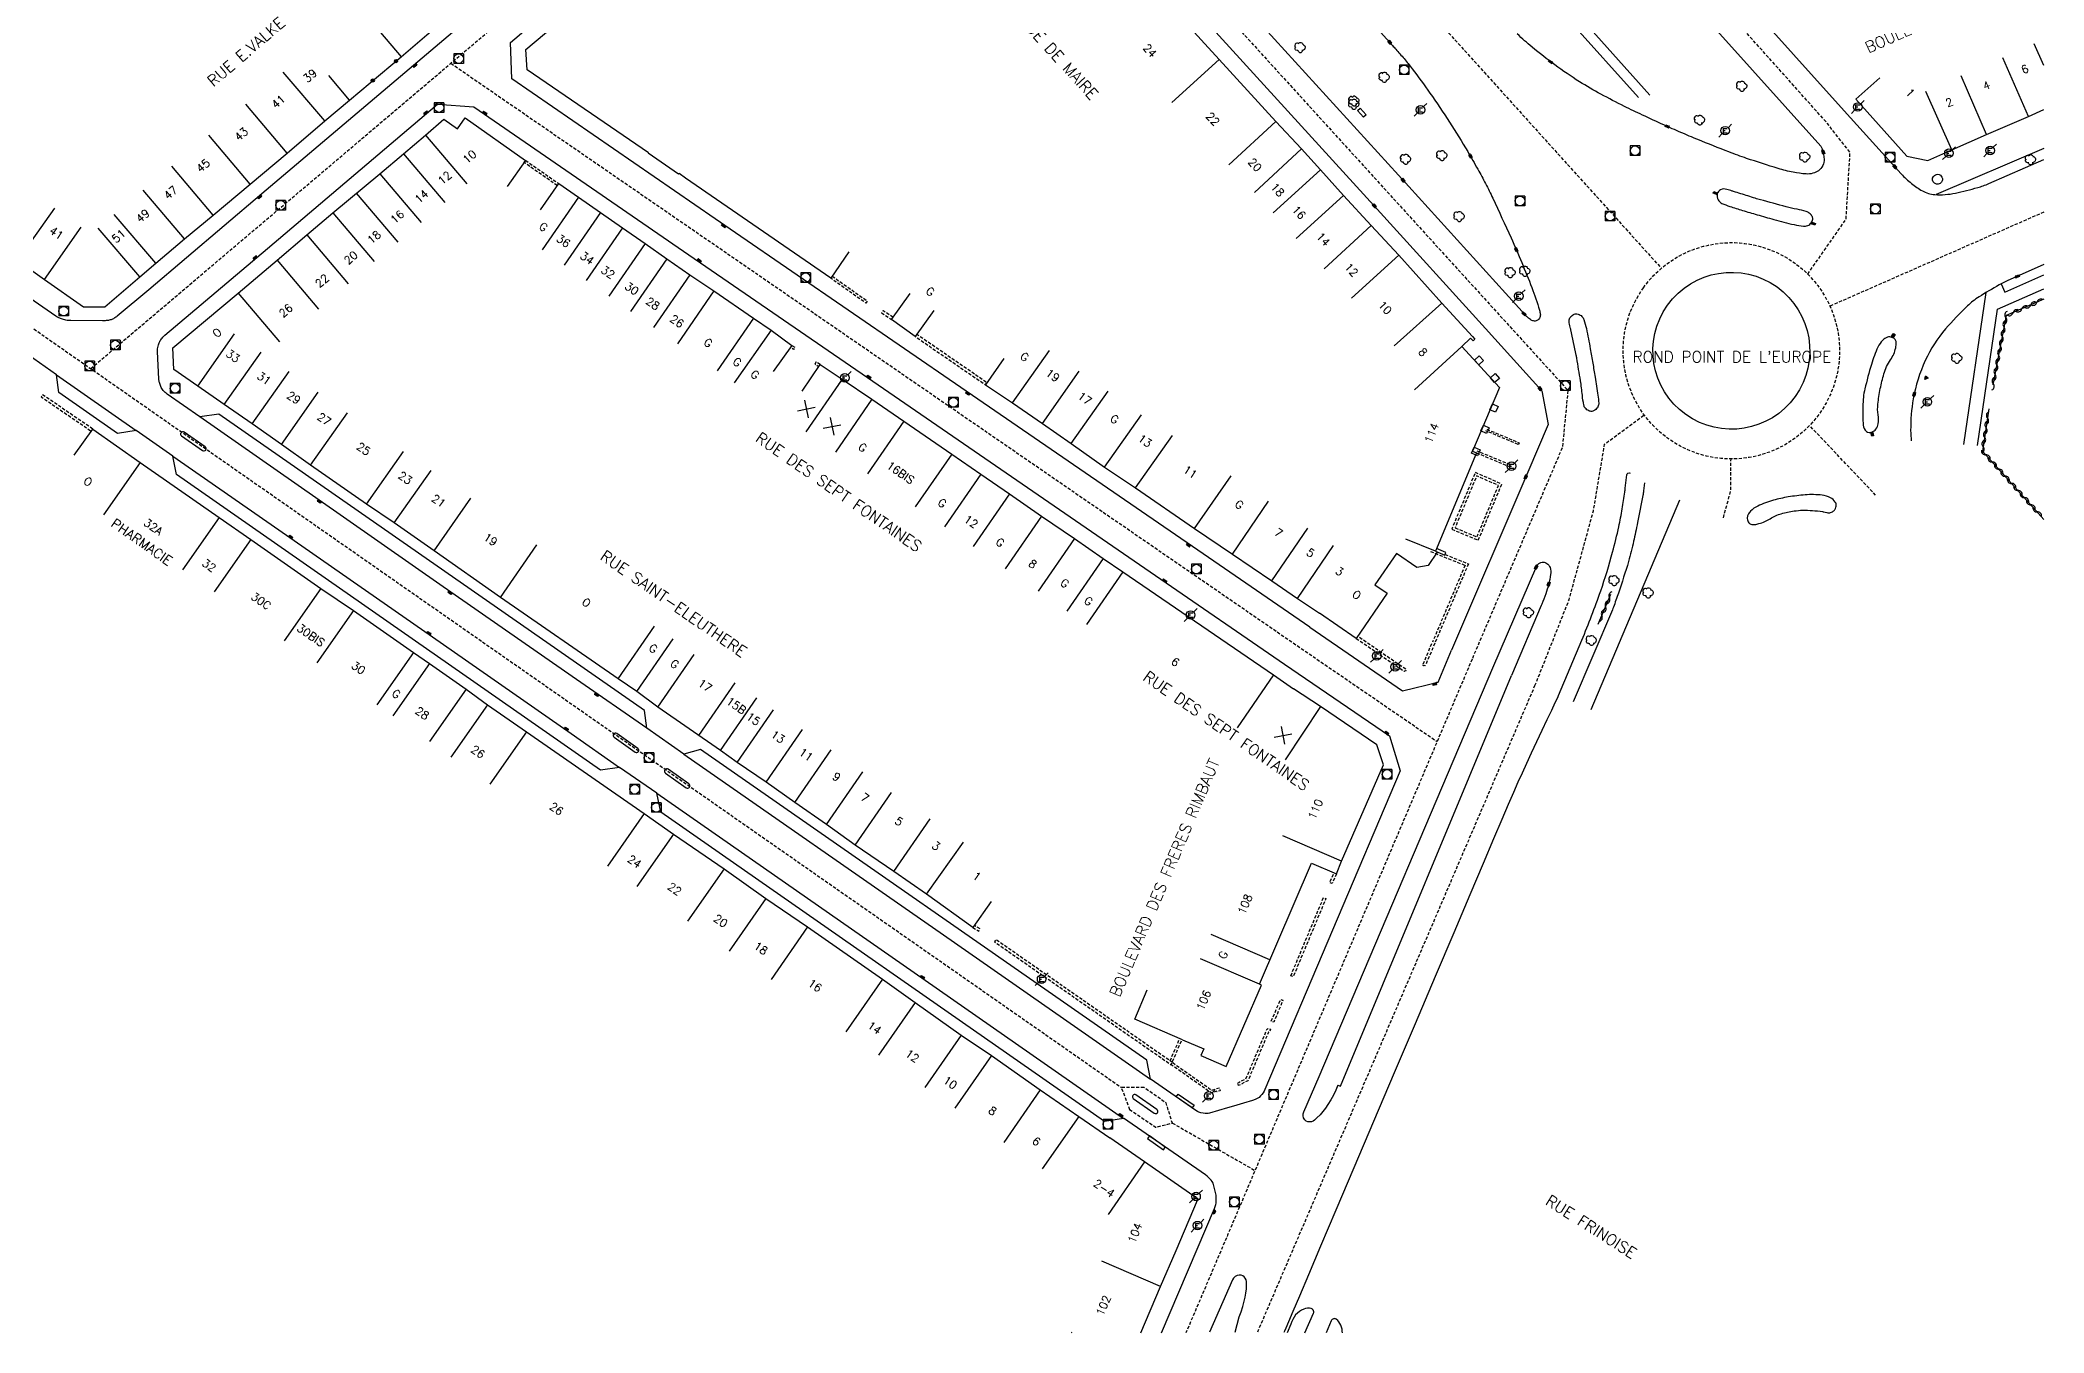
# Model space of a CAD drawing. Header units: millimetres. Extents: x 79000 to 80000, y 145000 to 146001.
# Drawn here: x 79686.9 to 80000, y 145000 to 145202 of the extents above; entities that cross this region are included whole.
import ezdxf
from ezdxf.enums import TextEntityAlignment as Align

# ---------------------------------------------------------------- set-up
doc = ezdxf.new("R2010")
doc.units = ezdxf.units.MM
doc.linetypes.add('DASHED', pattern=[0.75, 0.5, -0.25])
doc.layers.get('0').update_dxf_attribs({"linetype": 'CONTINUOUS'})
for name, color, linetype in [('W0001', 6, 'DASHED'), ('W0008', 7, 'CONTINUOUS'), ('W0100', 7, 'CONTINUOUS'), ('W0112', 1, 'DASHED'), ('W0300', 7, 'CONTINUOUS'), ('W0310', 3, 'CONTINUOUS'), ('W0322', 7, 'CONTINUOUS'), ('W0400', 7, 'CONTINUOUS'), ('W0420', 7, 'CONTINUOUS'), ('W0471', 7, 'CONTINUOUS'), ('W0851', 7, 'CONTINUOUS'), ('W0984', 7, 'CONTINUOUS'), ('W0989', 7, 'CONTINUOUS'), ('W0991', 7, 'CONTINUOUS'), ('W1102', 7, 'CONTINUOUS')]:
    doc.layers.add(name, color=color, linetype=linetype)
doc.styles.get("Standard").update_dxf_attribs({"font": 'romans.shx', "width": 0.85})

# ---------------------------------------------------------------- blocks, each defined once
blk = doc.blocks.new('T300')
for p, q in [((-0.8, 0.51), (-0.86, 0.34)), ((-0.86, 0.34), (-0.86, 0.17)), ((-0.86, 0.17), (-0.74, 0.06)), ((-0.69, 0.63), (-0.8, 0.51)), ((-0.8, -0.06), (-0.74, 0.06)), ((-0.74, 0.06), (-0.69, 0.11)), ((-0.57, 0.69), (-0.69, 0.63)), ((-0.46, 0.69), (-0.57, 0.69)), ((-0.29, 0.63), (-0.46, 0.69)), ((-0.29, 0.63), (-0.17, 0.74)), ((-0.23, 0.57), (-0.29, 0.63)), ((-0.17, 0.74), (-0.06, 0.8)), ((-0.06, 0.8), (0.06, 0.8)), ((0.06, 0.8), (0.23, 0.74)), ((0.23, 0.74), (0.34, 0.63)), ((0.34, 0.63), (0.4, 0.51)), ((0.46, 0.46), (0.34, 0.46)), ((0.4, 0.51), (0.4, 0.46)), ((0.57, 0.4), (0.46, 0.46)), ((0.57, 0.4), (0.69, 0.29)), ((0.69, 0.29), (0.74, 0.17)), ((0.74, 0.06), (0.69, -0.17)), ((0.74, 0.17), (0.74, 0.06)), ((-0.8, -0.17), (-0.8, -0.06)), ((-0.8, -0.23), (-0.8, -0.17)), ((-0.74, -0.34), (-0.8, -0.23)), ((-0.69, -0.4), (-0.74, -0.34)), ((-0.51, -0.46), (-0.69, -0.4)), ((-0.4, -0.46), (-0.51, -0.46)), ((-0.4, -0.46), (-0.34, -0.46)), ((-0.34, -0.46), (-0.34, -0.4)), ((-0.34, -0.51), (-0.34, -0.46)), ((-0.29, -0.63), (-0.34, -0.51)), ((-0.17, -0.74), (-0.29, -0.63)), ((-0.06, -0.8), (-0.17, -0.74)), ((0.06, -0.8), (-0.06, -0.8)), ((0.17, -0.74), (0.06, -0.8)), ((0.23, -0.69), (0.17, -0.74)), ((0.29, -0.46), (0.23, -0.46)), ((0.29, -0.63), (0.23, -0.69)), ((0.46, -0.4), (0.29, -0.46)), ((0.34, -0.51), (0.29, -0.63)), ((0.34, -0.51), (0.34, -0.46)), ((0.57, -0.34), (0.46, -0.4)), ((0.63, -0.29), (0.57, -0.34)), ((0.69, -0.17), (0.63, -0.29))]:
    blk.add_line(p, q)
blk = doc.blocks.new('T400')
for p, q in [((-0.15, 0.3), (0.15, 0.3)), ((-0.15, -0.25), (-0.15, 0.3)), ((-0.15, 0.15), (0.15, 0.15)), ((-0.15, 0), (0.15, 0)), ((0.15, 0.3), (0.15, -0.25)), ((-0.15, -0.15), (0.15, -0.15)), ((-0.15, -0.25), (-0.15, -0.3)), ((-0.15, -0.3), (0.15, -0.3)), ((0.15, -0.3), (0.15, -0.25))]:
    blk.add_line(p, q)
blk = doc.blocks.new('T471')
for p, q in [((-0.333334, 0.333334), (-0.333334, -0.333334)), ((-0.333334, 0.333334), (0.333334, 0.333334)), ((-0.333334, 0), (0, 0)), ((0.500001, 0.500001), (1.000002, 1.000002)), ((-0.500001, -0.500001), (-1.000002, -1.000002)), ((-0.333334, -0.333334), (0.333334, -0.333334))]:
    blk.add_line(p, q)
blk.add_ellipse((0, 0), major_axis=(0.471405, 0.471405), ratio=1, start_param=5.4977871438, end_param=11.780972451)
blk = doc.blocks.new('T420')
for p, q in [((0.75, 0.75), (-0.75, 0.75)), ((-0.75, 0.75), (-0.75, -0.75)), ((0.75, 0.75), (0.75, -0.75)), ((0.75, -0.75), (-0.75, -0.75))]:
    blk.add_line(p, q)
blk.add_ellipse((0, 0), major_axis=(-0.53, 0.53), ratio=1, start_param=3.926991, end_param=10.210176)
blk = doc.blocks.new('t112o')
at = {"color": 0, "linetype": 'Continuous'}
for p, q in [((-0.5, 0.5), (0.5, 0.5)), ((-0.5, -0.5), (-0.5, 0.5)), ((0.5, 0.5), (0.5, -0.5)), ((0.5, -0.5), (-0.5, -0.5))]:
    blk.add_line(p, q, dxfattribs=at)
blk = doc.blocks.new('T851')
for p, q in [((-0.25, -0.15), (0, 0.32)), ((0, 0.32), (0.25, -0.15)), ((-0.25, -0.15), (0.25, -0.15))]:
    blk.add_line(p, q)
for major_axis in [(-0.106, 0.106), (-0.0354, 0.0354), (-0.0236, 0.0236)]:
    blk.add_ellipse((0, 0), major_axis=major_axis, ratio=1, start_param=3.926991, end_param=10.210176)
blk = doc.blocks.new('t310o')
at = {"color": 0, "linetype": 'Continuous'}
for centre, start, end in [((-0.5, 0.38), 216.8699, 323.1304), ((0.5, -0.37), 36.8699, 143.1303)]:
    blk.add_arc(centre, 0.625, start, end, dxfattribs=at)
blk = doc.blocks.new('t991o')
at = {"color": 0, "linetype": 'Continuous'}
for p, q in [((-1, 1), (1, -1)), ((-1, -1), (1, 1))]:
    blk.add_line(p, q, dxfattribs=at)
blk = doc.blocks.new('t322o')
at = {"color": 0, "linetype": 'Continuous'}
for radius in [0.25, 0.15]:
    blk.add_circle((0, 0), radius, dxfattribs=at)

msp = doc.modelspace()

# ---------------------------------------------------------------- linework, layer by layer
at = {"layer": 'W0001', "flags": 128}
for points in [[(79963.09, 145165.44), (79969.09, 145174.02), (79969.71, 145184.44), (79966.09, 145189.08), (79959.38, 145196.61), (79770.61, 145406.59), (79726.89, 145455.18), (79724, 145458.49), (79721.42, 145461.79), (79719.42, 145464.75)], [(79690.56, 145449.1), (79706.95, 145426.67), (79719.23, 145411.81), (79842.81, 145274.16), (79940.23, 145166.35)], [(79671.84, 145435.86), (79677.01, 145426.35), (79683.72, 145416.76), (79694.77, 145402.83), (79702.61, 145393.65), (79840.04, 145241.3), (79925.63, 145147.29), (79924.76, 145138.37), (79910.66, 145105.29)], [(79694.83, 145150.69), (79801.66, 145241.25)], [(79615.82, 145205.8), (79855.84, 145038.37)], [(79751.1, 145198.39), (79883.33, 145107.39)], [(80000, 145175.13), (79966.57, 145160.43)], [(79920.48, 145101.14), (79925.8, 145114.53), (79929.62, 145128.46), (79931.37, 145138.88), (79937.55, 145143.44)], [(79973.71, 145130.9), (79963.39, 145141.78)], [(79949.92, 145127.38), (79951.09, 145131.66), (79951.11, 145136.56)], [(79883.33, 145107.39), (79905.2, 145092.41)], [(79910.66, 145105.29), (79910.66, 145105.29), (79872.44, 145015.25), (79865.94, 145000)], [(79859.4, 145038.34), (79855.84, 145038.37), (79857.14, 145034.92)], [(79857.14, 145034.92), (79861.21, 145032.15), (79863.83, 145032.8), (79862.85, 145035.93), (79859.4, 145038.34)], [(79863.83, 145032.8), (79876.74, 145025.38)]]:
    msp.add_lwpolyline(points, dxfattribs=at)
msp.add_lwpolyline([(79937.42, 145163.3, -1), (79964.91, 145143.62, -1), (79937.42, 145163.3, -1)], format="xyb", dxfattribs=at)
at = {"layer": 'W0001'}
msp.add_lwpolyline([(79877.16, 145000.15), (79920.48, 145101.14)], dxfattribs=at)
at = {"layer": 'W0008'}
msp.add_line((79886.76, 145040.08), (79913.88, 145103.93), dxfattribs=at)
for points in [[(79805.91, 145400.51), (79796.64, 145389.29, 0.027193), (79796.39, 145388.95, 0.009325), (79795.73, 145387.91, 0.093489), (79795.19, 145386.46, 0.107732), (79795.25, 145385.11, 0.060169), (79795.76, 145383.82, 0.058218), (79796.59, 145382.65), (79801.11, 145377.61), (79888.65, 145280.11), (79922.21, 145242.77), (79968.79, 145190.95), (79977.7, 145181.11, 0.039142), (79979.29, 145179.61, 0.04112), (79981.01, 145178.45, 0.112042), (79982.95, 145177.87, 0.069686), (79986.16, 145178.1, 0.016828), (79989.66, 145178.97, 0.033571), (79991.37, 145179.58), (80000, 145183.36)], [(79874.41, 145227.69), (79898.21, 145201.18, -0.002947), (79898.74, 145200.58, -0.001191), (79900.03, 145199.11, -0.017651), (79901.3, 145197.54, -0.007561), (79904.07, 145193.73, -0.010318), (79907.13, 145189.2, -0.01042), (79909.97, 145184.59, -0.005487), (79911.55, 145181.83, -0.006852), (79912.76, 145179.59, -0.011044), (79913.89, 145177.3, -0.004136), (79916.74, 145171.1, -0.011496), (79920, 145163.34, -0.026014), (79921.18, 145159.82, -0.0126), (79921.26, 145159.51, -0.013305), (79921.31, 145159.22, -0.14707), (79921.24, 145158.66, -0.151227), (79920.88, 145158.24, -0.145942), (79920.39, 145158.11, -0.147562), (79919.9, 145158.27, -0.022539), (79919.36, 145158.68, -0.031868), (79919.01, 145159.02), (79915.87, 145162.46), (79900.79, 145179.11), (79831.37, 145255.33)], [(79916.41, 145239.72), (79965.12, 145185.44), (79965.28, 145185.12, -0.025157), (79965.37, 145184.89, -0.035774), (79965.53, 145184.26, -0.027895), (79965.64, 145183.44, -0.12735), (79965.44, 145182.4, -0.127618), (79964.78, 145181.6, -0.092202), (79963.91, 145181.19, -0.082281), (79962.85, 145181.09, -0.030567), (79960.82, 145181.36, -0.026019), (79958.49, 145181.94, -0.006688), (79953.55, 145183.53, -0.011784), (79950.78, 145184.53, -0.003537), (79945.94, 145186.46, -0.006348), (79943.26, 145187.59, -0.003459), (79940.63, 145188.75, -0.00268), (79937.26, 145190.3, -0.007604), (79934.46, 145191.65, -0.005716), (79930.79, 145193.55, -0.019636), (79927.43, 145195.51, -0.016461), (79923.6, 145198.13, -0.013577), (79920.03, 145200.91, -0.019812), (79917.71, 145202.97, -0.003594)]]:
    msp.add_lwpolyline(points, format="xyb", dxfattribs=at)
for points in [[(79776.36, 145372.24), (79840.58, 145299.96), (79936.64, 145193.05)], [(79938.43, 145193.42), (79842.02, 145301.18), (79777.56, 145373.01)], [(79803.96, 145238.55), (79820.61, 145252.63), (79826.05, 145252.21), (79895.83, 145175.61), (79912.77, 145156.97), (79921.54, 145147.18), (79922.55, 145141.97), (79919.38, 145134.51), (79907.44, 145106.66)], [(79989.62, 145138.68), (79992.77, 145159.94), (80000, 145163.13)], [(79993.33, 145163.93), (79993.9, 145162.62), (80000, 145165.31)], [(79889.68, 145038.72), (79890.1, 145038.56), (79916.79, 145102.7)], [(79881.3, 145000.11), (79881.31, 145000.14), (79881.39, 145000.32), (79881.6, 145000.82), (79882.01, 145001.8), (79882.7, 145003.41), (79883.72, 145005.81), (79885.14, 145009.15), (79887.03, 145013.61), (79889.43, 145019.25), (79892.23, 145025.85), (79895.32, 145033.11), (79898.55, 145040.71), (79901.8, 145048.36), (79904.94, 145055.75), (79907.84, 145062.57), (79910.36, 145068.53), (79912.43, 145073.38), (79914.06, 145077.24), (79915.35, 145080.26), (79916.36, 145082.63), (79917.18, 145084.51), (79917.87, 145086.09), (79918.52, 145087.53), (79919.2, 145089.01), (79919.96, 145090.66), (79920.78, 145092.42), (79921.61, 145094.18), (79922.4, 145095.85), (79923.1, 145097.33), (79923.66, 145098.51), (79924.04, 145099.29), (79924.17, 145099.58)], [(79889.68, 145038.72), (79889.35, 145037.93), (79888.99, 145037.16), (79888.58, 145036.41), (79888.13, 145035.68), (79887.75, 145035.13), (79887.34, 145034.59), (79886.9, 145034.08), (79886.42, 145033.6), (79886.25, 145033.43), (79886.06, 145033.25), (79885.84, 145033.09), (79885.59, 145033), (79885.31, 145032.98), (79885.02, 145033), (79884.74, 145033.11), (79884.51, 145033.3), (79884.34, 145033.59), (79884.26, 145033.91), (79884.28, 145034.23), (79884.38, 145034.54), (79886.76, 145040.08)], [(79873.65, 145000.14), (79874.25, 145002.52), (79874.56, 145003.31), (79874.83, 145004.13), (79875.06, 145004.95), (79875.21, 145005.59), (79875.33, 145006.23), (79875.42, 145006.88), (79875.43, 145007.54), (79875.43, 145007.79), (79875.41, 145008.05), (79875.35, 145008.31), (79875.22, 145008.55), (79875.04, 145008.75), (79874.82, 145008.91), (79874.56, 145009.02), (79874.27, 145009.05), (79873.94, 145008.98), (79873.64, 145008.81), (79873.39, 145008.57), (79873.22, 145008.28), (79869.61, 145000.14)], [(79870.88, 145002.77), (79870.88, 145002.77)], [(79884.55, 145000), (79885.88, 145003.1), (79885.92, 145003.21), (79885.92, 145003.32), (79885.9, 145003.43), (79885.86, 145003.54), (79885.8, 145003.63), (79885.73, 145003.71), (79885.64, 145003.77), (79885.54, 145003.81), (79885.24, 145003.88), (79884.95, 145003.87), (79884.65, 145003.82), (79884.38, 145003.73), (79884.01, 145003.57), (79883.67, 145003.35), (79883.36, 145003.1), (79883.09, 145002.81), (79882.85, 145002.48), (79882.66, 145002.12), (79882.51, 145001.76), (79882.36, 145001.39), (79881.78, 145000)], [(79874.31, 145001.52), (79874.31, 145001.52)], [(79890.39, 145000), (79890.38, 145000.27), (79890.34, 145000.6), (79890.26, 145000.92), (79890.14, 145001.23), (79890.01, 145001.49), (79889.85, 145001.73), (79889.66, 145001.95), (79889.43, 145002.13), (79889.33, 145002.18), (79889.23, 145002.21), (79889.12, 145002.23), (79889.01, 145002.21), (79888.89, 145002.16), (79888.79, 145002.08), (79888.71, 145001.98), (79888.65, 145001.87), (79887.84, 145000)]]:
    msp.add_lwpolyline(points, dxfattribs=at)
at = {"layer": 'W0008', "flags": 128}
for points in [[(79799.35, 145243.95), (79792.08, 145237.79), (79779.85, 145227.38), (79744.57, 145197.47), (79721.55, 145177.97), (79703.89, 145162.99), (79698.98, 145158.88, -0.044144), (79698.49, 145158.54, -0.049931), (79698.01, 145158.32, -0.047065), (79697.46, 145158.2, -0.03493), (79696.69, 145158.15), (79691.72, 145158.18, -0.042892), (79690.96, 145158.25, -0.044765), (79690.26, 145158.44, -0.025058), (79689.73, 145158.67, -0.037391), (79689.4, 145158.86), (79683.95, 145162.64), (79683.49, 145165.5), (79619.12, 145210.53)], [(79787.51, 145090.44), (79828.05, 145062.2), (79860.39, 145039.67), (79859.84, 145042.6), (79790.11, 145091.15), (79787.51, 145090.44), (79781.72, 145094.48), (79781.36, 145097.25), (79714.83, 145143.56), (79711.86, 145143.13), (79706.77, 145146.69, -0.066799), (79706.16, 145147.25, -0.074749), (79705.77, 145147.89, -0.039325), (79705.57, 145148.49, -0.047457), (79705.49, 145149.01), (79705.28, 145153.35, -0.066866), (79705.35, 145154.19, -0.0735), (79705.62, 145154.9, -0.041235), (79706, 145155.46, -0.048184), (79706.41, 145155.88), (79722.46, 145169.46), (79748.99, 145191.99), (79754.7, 145191.59), (79787.45, 145169.05), (79817.05, 145148.74), (79861.2, 145118.33), (79881.36, 145104.51)], [(80000, 145166.92), (79994.26, 145164.39, 0.02569), (79992.99, 145163.75, 0.010048), (79989.86, 145161.88, 0.051589), (79988.05, 145160.47, 0.023739), (79984.63, 145156.87, 0.069856), (79981.47, 145151.96, 0.064889), (79979.59, 145145.96, 0.045481), (79979.18, 145141.01, 0.03672), (79979.28, 145139.37)], [(79924.17, 145099.58), (79927.81, 145108.26, 0.01506), (79930.75, 145115.93, 0.019418), (79932.62, 145122.02, 0.010527), (79933.58, 145125.97, 0.014984), (79934.11, 145128.77, 0.002251), (79934.51, 145131.39, 0.009489), (79934.59, 145132.01), (79934.82, 145134.08, -0.498693), (79935.34, 145134.36, -0.047867), (79935.34, 145134.36, -0.047867)], [(79937.59, 145132.81), (79937.44, 145131.58, -0.016564), (79937.33, 145130.84, -0.002865), (79936.51, 145126.64, -0.002101), (79936.2, 145125.11, -0.002289), (79935.9, 145123.7, -0.018037), (79935.1, 145120.56, -0.011215), (79933.51, 145115.6, -0.002686), (79932.74, 145113.39, -0.014895), (79932.58, 145113), (79926.47, 145098.61)], [(79913.88, 145103.93), (79920.78, 145119.88, -0.118391), (79920.96, 145120.12, -0.06678), (79921.41, 145120.4, -0.152222), (79921.79, 145120.45, -0.104367), (79922.31, 145120.24, -0.159158), (79922.83, 145119.58, -0.123923), (79922.93, 145118.51, -0.025433), (79922.62, 145116.96, -0.026125), (79922.16, 145115.5, -0.001259), (79921.54, 145113.85, -0.010696), (79921.46, 145113.65), (79916.79, 145102.7)]]:
    msp.add_lwpolyline(points, format="xyb", dxfattribs=at)
for points in [[(79885.31, 145110.28), (79866.96, 145122.88), (79830.76, 145147.73), (79795.59, 145171.89), (79760.61, 145195.97), (79760.42, 145201.63), (79779.29, 145217.65), (79803.96, 145238.55)], [(79783.27, 145084.33), (79825.19, 145055.14), (79856.17, 145033.53), (79853.22, 145033.05), (79783.9, 145081.38), (79783.27, 145084.33), (79777.47, 145088.34), (79774.46, 145087.95), (79708.22, 145134.15), (79707.65, 145137), (79701.95, 145141.02), (79699.03, 145140.55), (79689.87, 145146.96), (79689.49, 145149.73), (79679.68, 145156.57), (79676.91, 145155.98), (79612.51, 145201.07)], [(80000, 145185.08), (79983.14, 145177.86)], [(79990.95, 145162.55), (79987.42, 145138.84)], [(79689.49, 145149.73), (79701.95, 145141.02)], [(79781.72, 145094.48), (79770.71, 145102.11), (79749.88, 145116.6), (79730, 145130.5), (79711.86, 145143.13)], [(79707.65, 145137), (79726.6, 145123.8), (79748.24, 145108.76), (79769.88, 145093.68), (79777.47, 145088.34)], [(79929.26, 145097.43), (79943.13, 145130.15)], [(79885.31, 145110.28), (79899.81, 145100.34), (79905.38, 145101.68), (79907.44, 145106.66)], [(79881.36, 145104.51), (79897.74, 145093.29), (79899.43, 145087.82), (79878.28, 145038.05), (79878.15, 145037.77), (79877.99, 145037.51), (79877.82, 145037.27), (79877.62, 145037.04), (79877.37, 145036.81), (79877.1, 145036.63), (79876.74, 145036.45), (79876.37, 145036.32), (79874.93, 145035.9), (79873.4, 145035.45), (79872.42, 145035.18), (79869.61, 145034.35), (79869.43, 145034.31), (79869.25, 145034.3), (79868.95, 145034.31), (79868.64, 145034.34), (79868.3, 145034.41), (79867.97, 145034.51), (79867.73, 145034.61), (79867.52, 145034.74), (79860.35, 145039.7)], [(79862.12, 145000), (79870.41, 145019.44), (79870.53, 145019.75), (79870.64, 145020.07), (79870.68, 145020.27), (79870.69, 145020.47), (79870.68, 145021.31), (79870.65, 145021.52), (79870.33, 145022.99), (79870.27, 145023.21), (79870.18, 145023.42), (79870.05, 145023.66), (79869.89, 145023.88), (79869.7, 145024.1), (79869.5, 145024.31), (79869.26, 145024.52), (79869.01, 145024.7), (79856.2, 145033.58)]]:
    msp.add_lwpolyline(points, dxfattribs=at)
for points in [[(79950.45, 145178.67), (79950.45, 145178.67, 0.199575), (79949.47, 145178.62, 0.243407), (79948.97, 145177.97, 0.156471), (79949.1, 145177.05, 0.183035), (79949.68, 145176.5, 0.017268), (79950.93, 145176.02, 0.011251), (79952.89, 145175.4, 0.001279), (79955.18, 145174.73, 0.001116), (79957.8, 145173.98, 0.012329), (79960.96, 145173.17, 0.027168), (79962.42, 145172.92, 0.133787), (79963.09, 145173.02, 0.126833), (79963.66, 145173.47, 0.140423), (79963.88, 145174.03, 0.167627), (79963.76, 145174.52, 0.08346), (79963.34, 145174.99, 0.096228), (79962.86, 145175.23, 0.027519), (79961.43, 145175.57, -0.023282), (79959.73, 145175.95, -0.001261), (79955.71, 145177.06, -0.006245), (79954.9, 145177.29, -0.002826), (79953.76, 145177.65, 0.001425), (79951.51, 145178.36, 0.004592), (79951.29, 145178.42, 0.001206)], [(79941.2, 145160.6, -1), (79961.13, 145146.33, -1)], [(79925.85, 145157.82), (79925.85, 145157.82, -0.134238), (79925.88, 145158.45, -0.145349), (79926.22, 145158.94, -0.108826), (79926.78, 145159.22, -0.149033), (79927.25, 145159.2, -0.107754), (79927.81, 145158.84, -0.120925), (79928.12, 145158.34, -0.024295), (79928.51, 145156.92, -0.011124), (79929.12, 145153.77, -0.000608), (79929.51, 145151.53, -0.000625), (79929.88, 145149.34, -0.007141), (79930.31, 145146.51, -0.016513), (79930.44, 145145.28, -0.141528), (79930.32, 145144.72, -0.115869), (79929.86, 145144.19, -0.12923), (79929.37, 145144, -0.136241), (79928.88, 145144.08, -0.10563), (79928.34, 145144.49, -0.132627), (79928.11, 145144.98, -0.02095), (79927.89, 145146.52, 0.014227), (79927.59, 145148.79, 0.000495), (79927.02, 145152.31, 0.010561), (79926.99, 145152.48, 0.001505), (79926.92, 145152.8, 0.000122), (79926.08, 145156.74, 0.000641), (79926.04, 145156.95, 0.000154)], [(79971.78, 145141.83), (79971.78, 145141.83, 0.209402), (79972.27, 145140.87, 0.271408), (79973.11, 145140.74, 0.136394), (79973.75, 145141.22, 0.121817), (79974.1, 145142.04, 0.085483), (79974.1, 145143.45, -0.072702), (79974.06, 145145.11, -0.019278), (79974.44, 145147.55, -0.020208), (79974.99, 145149.84, -0.083481), (79976.04, 145152.06, 0.101778), (79976.84, 145153.92, 0.051953), (79976.92, 145154.73, 0.105889), (79976.83, 145155.13, 0.122942), (79976.66, 145155.35, 0.075798), (79976.26, 145155.56, 0.162509), (79975.56, 145155.58, 0.128667), (79974.81, 145155.12, 0.083111), (79974.07, 145154.05, 0.036952), (79973.04, 145151.33, 0.012465), (79972.02, 145147.51, 0.036894), (79971.8, 145146.19, 0.013522), (79971.71, 145144.79, 0.010588), (79971.69, 145142.99, 0.019204), (79971.7, 145142.65, 0.007926)], [(79709.03, 145140.17), (79712.32, 145137.87, 0.414214), (79712.8, 145137.95), (79712.81, 145137.96, 0.414214), (79712.73, 145138.45), (79709.44, 145140.75, 0.414214), (79708.95, 145140.67), (79708.94, 145140.66, 0.414214)], [(79966.06, 145128.2), (79966.06, 145128.2, 0.128668), (79966.68, 145128.19, 0.135918), (79967.19, 145128.48, 0.080099), (79967.44, 145128.83, 0.087838), (79967.55, 145129.2, 0.181728), (79967.39, 145129.83, 0.118114), (79966.66, 145130.49, 0.095305), (79965.35, 145130.9, 0.048772), (79962.69, 145130.95, 0.022317), (79960.06, 145130.62, 0.024847), (79957.73, 145130.11, 0.044858), (79955.28, 145129.2, 0.086576), (79954.18, 145128.4, 0.088285), (79953.76, 145127.8, 0.117523), (79953.65, 145127.25, 0.150263), (79953.89, 145126.59, 0.203416), (79954.35, 145126.32, 0.061103), (79954.79, 145126.31, 0.038391), (79955.48, 145126.45, 0.076851), (79957.23, 145127.23, -0.077543), (79958.97, 145128, -0.026115), (79960.96, 145128.43, -0.039007), (79962.32, 145128.55, -0.018538), (79963.83, 145128.5, -0.017523), (79965.43, 145128.33, -0.015999), (79965.6, 145128.3, -0.005768)], [(79776.62, 145093.08), (79779.91, 145090.76, 0.414214), (79780.39, 145090.84), (79780.4, 145090.85, 0.414214), (79780.31, 145091.33), (79777.02, 145093.65, 0.414214), (79776.53, 145093.57), (79776.53, 145093.57, 0.414214)], [(79784.62, 145087.49), (79787.88, 145085.18, 0.414214), (79788.37, 145085.27), (79788.39, 145085.3, 0.414214), (79788.3, 145085.78), (79785.05, 145088.09, 0.414214), (79784.56, 145088), (79784.54, 145087.97, 0.414214)]]:
    msp.add_lwpolyline(points, format="xyb", close=True, dxfattribs=at)
for points in [[(79857.72, 145036.63), (79861.01, 145034.32), (79861.13, 145034.27), (79861.27, 145034.27), (79861.39, 145034.31), (79861.49, 145034.41), (79861.5, 145034.41), (79861.55, 145034.54), (79861.55, 145034.67), (79861.5, 145034.8), (79861.41, 145034.89), (79858.12, 145037.21), (79858, 145037.26), (79857.87, 145037.26), (79857.74, 145037.22), (79857.64, 145037.12), (79857.64, 145037.12), (79857.58, 145036.99), (79857.58, 145036.86), (79857.63, 145036.73)], [(79864.71, 145037.29), (79867.21, 145035.57), (79866.92, 145035.16), (79864.42, 145036.88)], [(79862.72, 145029.05), (79860.24, 145030.78), (79859.94, 145030.36), (79862.42, 145028.63)]]:
    msp.add_lwpolyline(points, close=True, dxfattribs=at)
at = {"layer": 'W0100', "flags": 128}
for points in [[(79740.1, 145203.2), (79743.34, 145199.4), (79747.35, 145202.81), (79751.38, 145206.2), (79755.35, 145209.56), (79759.94, 145213.4), (79765.65, 145218.27), (79769.41, 145221.37), (79771.16, 145222.85), (79774.56, 145225.78), (79779.25, 145229.58), (79772.18, 145256.53), (79770.41, 145263.77), (79769.32, 145263.55), (79771.13, 145256.27), (79758.35, 145245.69), (79769.29, 145232.48), (79763.95, 145227.82), (79761.7, 145230.56), (79757.83, 145227.4)], [(79813.28, 145168.92), (79810.45, 145164.8), (79787.76, 145180.44), (79786.75, 145181.14), (79786.68, 145181.04), (79781.91, 145184.32), (79781.97, 145184.41), (79781.96, 145184.41), (79763.04, 145197.35), (79762.79, 145200.54), (79785.52, 145219.63), (79787.46, 145221.29), (79792.72, 145225.66), (79797.12, 145229.41), (79801.52, 145233.15), (79806.11, 145237.05)], [(79860.49, 145210.71), (79871.14, 145199), (79880, 145189.29), (79884, 145185), (79886.99, 145181.75), (79890.57, 145177.74), (79894.91, 145173.06), (79899.21, 145168.4), (79905.92, 145160.91), (79910.72, 145155.71), (79911.11, 145155.27), (79910.83, 145155), (79910.43, 145155.44), (79909.03, 145154.15), (79914.93, 145147.75), (79914.93, 145147.75), (79914.93, 145147.75), (79910.73, 145137.77), (79911.33, 145137.52), (79904.93, 145122.13), (79900.32, 145124.04)], [(79656.48, 145198.51), (79647.99, 145192.46), (79647.88, 145192.3), (79655.49, 145187.03), (79662.13, 145182.39), (79671.17, 145176.13), (79675.23, 145173.33), (79679.29, 145170.47), (79683.45, 145167.56), (79687.6, 145164.6), (79693.72, 145160.33), (79697.02, 145160.32), (79702.5, 145165), (79704.99, 145167.15), (79709.5, 145170.93), (79713.99, 145174.67), (79725.54, 145184.36), (79731.39, 145189.39), (79735.26, 145192.64), (79732.03, 145196.46)], [(79835.54, 145067.42), (79832.63, 145063.35), (79825.4, 145068.54), (79820.32, 145072.09), (79814.27, 145076.21), (79809.8, 145079.46), (79804.86, 145082.89), (79800.34, 145086.04), (79795.85, 145089.15), (79793.21, 145091.01), (79783.45, 145097.77), (79780.14, 145100.21), (79777.25, 145102.22), (79758.86, 145114.9), (79748.5, 145122.23), (79742.25, 145126.58), (79737.93, 145129.52), (79729.19, 145135.57), (79724.64, 145138.81), (79720.08, 145142.04), (79715.7, 145145.08), (79711.55, 145147.95), (79707.81, 145150.52), (79707.67, 145153.9), (79717.87, 145162.47), (79723.94, 145167.61), (79728.6, 145171.57), (79732.68, 145175.03), (79739.99, 145181.12), (79743.7, 145184.24), (79747.16, 145187.16), (79749.98, 145189.66), (79752.15, 145188.14), (79753.36, 145189.86), (79762.77, 145183.22), (79759.89, 145179.14)], [(79765.11, 145175.49), (79767.95, 145179.6), (79771.05, 145177.46), (79777.93, 145172.66), (79781.46, 145170.23), (79784.84, 145167.85), (79788.45, 145165.33), (79792.2, 145162.81), (79798.37, 145158.57), (79801.13, 145156.66), (79804.4, 145154.3), (79801.48, 145150.25)], [(79826.54, 145159.78), (79823.66, 145155.69), (79819.96, 145158.35), (79822.88, 145162.41)], [(79806.01, 145147.17), (79808.78, 145151.33), (79812.26, 145149.01), (79816.89, 145145.88), (79821.86, 145142.47), (79829.35, 145137.3), (79833.91, 145134.16), (79838.4, 145131.1), (79843.38, 145127.64), (79848.54, 145124.11), (79853.04, 145121.03), (79856.09, 145118.91), (79879.62, 145102.81), (79882.74, 145100.66)], [(79837.51, 145152.25), (79834.63, 145148.15), (79838.87, 145145.32), (79843.52, 145142.11), (79848.04, 145138.99), (79853.24, 145135.3), (79858.09, 145132.03), (79867.29, 145125.71), (79873.22, 145121.68), (79879.37, 145117.5), (79883.38, 145114.77), (79886.81, 145112.46)], [(79692.26, 145137.15), (79695.14, 145141.24), (79702.54, 145136.03), (79714.88, 145127.42), (79719.83, 145123.98), (79730.77, 145116.33), (79735.87, 145112.88), (79745.27, 145106.32), (79747.75, 145104.6), (79753.49, 145100.59), (79756.84, 145098.16), (79762.93, 145093.94), (79781.28, 145081.15), (79785.91, 145077.93), (79793.81, 145072.53), (79800.32, 145067.86), (79806.82, 145063.43), (79818.53, 145055.29), (79823.63, 145051.61), (79830.84, 145046.55), (79835.55, 145043.36), (79843.2, 145038), (79849.19, 145033.84), (79854.08, 145030.46)], [(79905.22, 145122.01), (79903.79, 145119.93), (79902.04, 145119.6), (79898.83, 145121.81), (79895.46, 145116.9), (79897.39, 145115.58), (79892.55, 145108.52), (79886.81, 145112.46)], [(79865.39, 145045.81), (79868.72, 145044.37), (79868.27, 145043.33), (79872.24, 145041.61), (79877.73, 145054.36), (79877.42, 145054.49), (79885.56, 145073.42), (79889.45, 145071.75), (79890.28, 145073.69), (79896.82, 145088.75), (79895.77, 145091.91), (79886.99, 145097.88), (79882.74, 145100.66)], [(79865.39, 145045.81), (79857.94, 145049.01), (79859.91, 145053.6)], [(79858.9, 145000), (79862, 145007.27), (79862, 145007.27), (79864.42, 145012.9), (79867.75, 145020.72), (79867.69, 145021.01), (79859.48, 145026.73), (79854.08, 145030.46)]]:
    msp.add_lwpolyline(points, dxfattribs=at)
at = {"layer": 'W0100'}
for points in [[(79974.36, 145196.09), (79970.63, 145192.77), (79978.56, 145183.87), (79981.85, 145183.2), (79985.61, 145184.85), (79991.05, 145187.26), (79997.58, 145190.06), (80000, 145191.14)], [(79904.93, 145122.13), (79906.38, 145121.53), (79906.56, 145121.95), (79905.11, 145122.55)]]:
    msp.add_lwpolyline(points, dxfattribs=at)
at = {"layer": 'W0100', "flags": 128}
msp.add_lwpolyline([(79893.15, 145191.37), (79894.1, 145190.33), (79893.7, 145189.96), (79892.75, 145191)], close=True, dxfattribs=at)
msp.add_lwpolyline([(79982.74, 145180.72, -1), (79984, 145179.82, -1)], format="xyb", close=True, dxfattribs=at)
at = {"layer": 'W0112', "flags": 128}
for points in [[(79767.72, 145179.27), (79762.54, 145182.89), (79762.77, 145183.22), (79767.95, 145179.6)], [(79907.48, 145125.59), (79911.63, 145123.86), (79915.29, 145132.62), (79911.16, 145134.46), (79907.48, 145125.59)], [(79908, 145125.8), (79911.42, 145124.38), (79914.77, 145132.41), (79911.37, 145133.92)], [(79882.33, 145055.8), (79887.45, 145068.03), (79887.82, 145067.88), (79882.7, 145055.64)], [(79879.29, 145048.7), (79880.74, 145052.13), (79881.1, 145051.97), (79879.66, 145048.54)], [(79874.02, 145039.04), (79874.26, 145039.13), (79874.25, 145039.19), (79875.33, 145039.7), (79878.65, 145047.54), (79878.77, 145047.49), (79878.81, 145047.6), (79879.18, 145047.44), (79878.98, 145046.97), (79878.86, 145047.02), (79875.63, 145039.4), (79874.66, 145038.94), (79874.67, 145038.85), (79874.15, 145038.67)]]:
    msp.add_lwpolyline(points, close=True, dxfattribs=at)
for points in [[(79810.67, 145165.13), (79816.15, 145161.25), (79815.92, 145160.92), (79810.45, 145164.8)], [(79820.19, 145158.68), (79818.63, 145159.73), (79818.41, 145159.4), (79819.96, 145158.36)], [(79823.89, 145156.01), (79823.66, 145155.69), (79834.63, 145148.15), (79834.86, 145148.48), (79823.89, 145156.02)], [(79804.4, 145154.3), (79804.87, 145153.99), (79804.64, 145153.66), (79804.18, 145153.97)], [(79808.78, 145151.33), (79808.17, 145151.73), (79807.95, 145151.39), (79808.56, 145151)], [(79695.14, 145141.24), (79687.31, 145146.6), (79687.09, 145146.27), (79694.92, 145140.91)], [(79892.55, 145108.52), (79900.09, 145103.35), (79900.15, 145103.43), (79900.34, 145103.49), (79900.42, 145103.61), (79892.77, 145108.85)], [(79904.83, 145107.76), (79903.34, 145104.24), (79903.25, 145104.28), (79903.06, 145104.22), (79902.92, 145104.28), (79904.46, 145107.92)], [(79889.45, 145071.75), (79888.79, 145070.22), (79888.43, 145070.37), (79889.08, 145071.91)], [(79832.63, 145063.35), (79833.57, 145062.78), (79833.78, 145063.12), (79832.84, 145063.7)], [(79863.87, 145042.23), (79857.12, 145046.93), (79836.26, 145061.45), (79836.03, 145061.12), (79856.89, 145046.6), (79863.65, 145041.9), (79863.81, 145042.28), (79865.33, 145045.83)], [(79863.47, 145042.51), (79864.97, 145045.99)], [(79863.88, 145042.23), (79869.99, 145037.93), (79870.93, 145038.24), (79871.17, 145038.32), (79871.2, 145038.23), (79871.32, 145037.85), (79870.8, 145037.68), (79870.75, 145037.76), (79869.92, 145037.49), (79863.65, 145041.9)]]:
    msp.add_lwpolyline(points, dxfattribs=at)
at = {"layer": 'W0112'}
for points in [[(79912.94, 145141.22), (79917.99, 145139.09), (79917.87, 145138.82), (79912.83, 145140.94)], [(79911.33, 145137.52), (79916.5, 145135.37), (79916.61, 145135.65), (79911.44, 145137.8)], [(79904.16, 145122.11), (79909.55, 145119.94), (79904.46, 145107.92)], [(79906.43, 145121.64), (79910.08, 145120.16), (79904.83, 145107.76)]]:
    msp.add_lwpolyline(points, dxfattribs=at)
at = {"layer": 'W0310', "flags": 128}
for points in [[(80000, 145161.53), (79994.1, 145158.95), (79992.03, 145148.14)], [(79991.41, 145144.41), (79990.38, 145137.79), (80000, 145127.12)], [(79930.34, 145110.72), (79932.36, 145115.42)]]:
    msp.add_lwpolyline(points, dxfattribs=at)
at = {"layer": 'W0322', "flags": 128}
msp.add_lwpolyline([(79735.26, 145192.64), (79743.34, 145199.4)], dxfattribs=at)
at = {"layer": 'W1102', "flags": 128}
for points in [[(80000, 145198.05), (79998.5, 145201.43)], [(79731.39, 145189.39), (79724.92, 145197)], [(79871.14, 145199), (79863.75, 145192.27)], [(79997.58, 145190.06), (79993.56, 145199.22)], [(79985.61, 145184.85), (79981.55, 145193.98)], [(79991.05, 145187.26), (79987.06, 145196.43)], [(79725.54, 145184.36), (79719.06, 145191.98)], [(79880, 145189.29), (79872.65, 145182.5)], [(79719.76, 145179.52), (79713.29, 145187.14)], [(79743.7, 145184.24), (79750.16, 145176.61)], [(79747.16, 145187.16), (79753.62, 145179.53)], [(79884, 145185), (79876.67, 145178.21)], [(79713.99, 145174.67), (79707.51, 145182.29)], [(79739.99, 145181.12), (79746.46, 145173.49)], [(79886.99, 145181.75), (79879.58, 145175.03)], [(79709.5, 145170.93), (79703.03, 145178.54)], [(79736.33, 145178.07), (79742.8, 145170.44)], [(79683.45, 145167.56), (79689.22, 145175.73)], [(79704.99, 145167.15), (79698.52, 145174.77)], [(79732.68, 145175.03), (79739.14, 145167.4)], [(79771.05, 145177.46), (79765.38, 145169.23)], [(79774.49, 145175.06), (79768.82, 145166.83)], [(79890.57, 145177.74), (79883.18, 145171.01)], [(79687.6, 145164.6), (79693.36, 145172.78)], [(79702.5, 145165), (79696.02, 145172.62)], [(79777.93, 145172.66), (79772.26, 145164.43)], [(79894.91, 145173.06), (79887.57, 145166.27)], [(79728.6, 145171.57), (79735.07, 145163.94)], [(79781.46, 145170.23), (79775.79, 145161.99)], [(79723.94, 145167.61), (79730.41, 145159.98)], [(79784.84, 145167.85), (79779.17, 145159.61)], [(79899.21, 145168.4), (79891.81, 145161.67)], [(79717.87, 145162.47), (79724.34, 145154.84)], [(79788.45, 145165.33), (79782.78, 145157.1)], [(79792.2, 145162.81), (79786.52, 145154.57)], [(79905.92, 145160.91), (79898.47, 145154.24)], [(79711.55, 145147.95), (79717.29, 145156.13)], [(79798.37, 145158.57), (79792.7, 145150.33)], [(79801.13, 145156.66), (79795.37, 145148.48)], [(79715.7, 145145.08), (79721.45, 145153.26)], [(79838.87, 145145.32), (79844.62, 145153.5)], [(79909.03, 145154.15), (79901.68, 145147.37)], [(79720.08, 145142.04), (79725.82, 145150.22)], [(79843.52, 145142.11), (79849.27, 145150.29)], [(79724.64, 145138.81), (79730.38, 145147)], [(79812.26, 145149.01), (79806.58, 145140.78)], [(79848.04, 145138.99), (79853.79, 145147.17)], [(79729.19, 145135.57), (79734.93, 145143.75)], [(79816.89, 145145.88), (79811.21, 145137.64)], [(79853.24, 145135.3), (79858.99, 145143.48)], [(79821.86, 145142.47), (79816.18, 145134.23)], [(79737.93, 145129.52), (79743.68, 145137.7)], [(79829.35, 145137.3), (79823.67, 145129.07)], [(79858.09, 145132.03), (79863.84, 145140.21)], [(79702.54, 145136.03), (79696.82, 145127.83)], [(79742.25, 145126.58), (79748, 145134.77)], [(79833.91, 145134.16), (79828.23, 145125.93)], [(79838.4, 145131.1), (79832.72, 145122.86)], [(79867.29, 145125.71), (79873.04, 145133.9)], [(79748.5, 145122.23), (79754.24, 145130.41)], [(79873.22, 145121.68), (79878.84, 145129.95)], [(79714.88, 145127.42), (79709.16, 145119.22)], [(79843.38, 145127.64), (79837.71, 145119.41)], [(79879.37, 145117.5), (79885, 145125.77)], [(79719.83, 145123.98), (79714.1, 145115.78)], [(79758.86, 145114.9), (79764.54, 145123.13)], [(79848.54, 145124.11), (79842.86, 145115.88)], [(79883.38, 145114.77), (79889, 145123.04)], [(79853.04, 145121.03), (79847.36, 145112.8)], [(79856.09, 145118.91), (79850.42, 145110.68)], [(79730.77, 145116.33), (79725.04, 145108.13)], [(79735.87, 145112.88), (79730.14, 145104.69)], [(79777.25, 145102.22), (79782.93, 145110.45)], [(79745.27, 145106.32), (79739.54, 145098.13)], [(79780.14, 145100.21), (79785.82, 145108.44)], [(79783.45, 145097.77), (79789.13, 145106)], [(79747.75, 145104.6), (79742.03, 145096.4)], [(79879.62, 145102.81), (79873.96, 145094.56)], [(79753.49, 145100.59), (79747.76, 145092.39)], [(79789.82, 145093.36), (79795.5, 145101.59)], [(79756.84, 145098.16), (79751.11, 145089.96)], [(79793.21, 145091.01), (79798.89, 145099.24)], [(79795.85, 145089.15), (79801.53, 145097.38)], [(79886.99, 145097.88), (79881.44, 145089.56)], [(79762.93, 145093.94), (79757.2, 145085.75)], [(79800.34, 145086.04), (79806.02, 145094.27)], [(79804.86, 145082.89), (79810.54, 145091.12)], [(79809.8, 145079.46), (79815.48, 145087.69)], [(79814.27, 145076.21), (79819.95, 145084.44)], [(79781.28, 145081.15), (79775.56, 145072.95)], [(79785.91, 145077.93), (79780.18, 145069.74)], [(79820.32, 145072.09), (79826, 145080.32)], [(79825.4, 145068.54), (79831.18, 145076.7)], [(79890.28, 145073.69), (79881.1, 145077.65)], [(79793.81, 145072.53), (79788.08, 145064.33)], [(79800.32, 145067.86), (79794.59, 145059.67)], [(79806.82, 145063.43), (79801.13, 145055.21)], [(79879.07, 145058.32), (79869.88, 145062.27)], [(79877.42, 145054.49), (79868.24, 145058.44)], [(79818.53, 145055.29), (79812.83, 145047.07)], [(79823.63, 145051.61), (79817.93, 145043.39)], [(79830.84, 145046.55), (79825.14, 145038.33)], [(79835.55, 145043.36), (79829.86, 145035.13)], [(79843.2, 145038), (79837.51, 145029.78)], [(79849.19, 145033.84), (79843.5, 145025.62)], [(79859.48, 145026.73), (79853.78, 145018.52)], [(79862, 145007.27), (79852.8, 145011.19)], [(79848.18, 145000), (79848.06, 145000.05)]]:
    msp.add_lwpolyline(points, dxfattribs=at)

# ---------------------------------------------------------------- block references
at = {"layer": 'W0112'}
for p, rotation in [((79911.72, 145151.95), 222.6912840056775), ((79914.23, 145149.19), 220.7424031276003), ((79914.07, 145144.51), 155.5924137360862), ((79912.67, 145141.18), 155.5924137360862), ((79911.25, 145137.72), 155.592413736071)]:
    msp.add_blockref('t112o', p, dxfattribs=dict(at, rotation=rotation))
at = {"layer": 'W0300'}
for p in [(79883.82, 145200.84), (79896.96, 145196.18), (79952.82, 145194.78), (79892.21, 145191.98), (79892.23, 145192.48), (79946.24, 145189.5), (79900.3, 145183.38), (79905.97, 145183.95), (79962.66, 145183.72), (79997.94, 145183.31), (79908.67, 145174.43), (79916.63, 145165.66), (79918.93, 145165.87), (79986.41, 145152.27), (79932.87, 145117.54), (79938.2, 145115.62), (79919.49, 145112.53), (79929.32, 145108.19)]:
    msp.add_blockref('T300', p, dxfattribs=at)
at = {"layer": 'W0310'}
for p, rotation in [((79994.04, 145158.64), 259.1549654286742), ((79995.19, 145159.42), 203.6249500995614), ((79996.56, 145160.03), 203.6249500995614), ((79997.94, 145160.63), 203.6249500995614), ((79998.91, 145161.05), 203.6249500995614), ((79993.48, 145155.69), 259.1549654286742), ((79993.76, 145157.17), 259.1549654286742), ((79992.92, 145152.75), 259.1549654286742), ((79993.2, 145154.22), 259.1549654286742), ((79992.35, 145149.8), 259.1549654286742), ((79992.63, 145151.27), 259.1549654286742), ((79992.07, 145148.33), 259.1549654286742), ((79991.18, 145142.93), 261.1382349596742), ((79990.72, 145139.96), 261.1382349596742), ((79990.95, 145141.44), 261.1382349596742), ((79990.92, 145137.2), 312.0358818321756), ((79990.49, 145138.48), 261.1382349596742), ((79991.92, 145136.08), 312.0358818321756), ((79992.93, 145134.97), 312.0358818321756), ((79993.93, 145133.85), 312.0358818321756), ((79994.94, 145132.74), 312.0358818321756), ((79995.94, 145131.62), 312.0358818321756), ((79996.95, 145130.51), 312.0358818321756), ((79997.95, 145129.4), 312.0358818321756), ((79998.95, 145128.28), 312.0358818321756), ((79932.12, 145114.86), 66.78989083722904), ((79930.93, 145112.1), 66.78989083722904), ((79931.52, 145113.48), 66.78989083722904)]:
    msp.add_blockref('t310o', p, dxfattribs=dict(at, rotation=rotation))
at = {"layer": 'W0322', "rotation": 39.8943870332293}
for p in [(79742.54, 145198.73), (79738.9, 145195.69)]:
    msp.add_blockref('t322o', p, dxfattribs=at)
at = {"layer": 'W0400'}
for p, rotation in [((79897.78, 145201.66), 41.64137397496386), ((79745.47, 145198.04), 309.8456884210252), ((79922.93, 145198.6), 54.95029226569743), ((79747.19, 145190.65), 130.328190822578), ((79756.39, 145190.61), 235.7747506901607), ((79941.15, 145188.53), 66.02402163250387), ((79910.41, 145183.87), 211.5657896098782), ((79965.51, 145184.5), 198.8169230962598), ((79976.69, 145182.23), 42.23229469475461), ((79899.87, 145180.12), 42.11287023582367), ((79948.66, 145178.11), 65.84163706540635), ((79721.25, 145177.52), 130.2297311416829), ((79895.38, 145176.09), 43.4539609388832), ((79793.73, 145172.99), 55.37259685068967), ((79963.97, 145173.33), 245.7482353018867), ((79917.55, 145169.24), 203.7249015974512), ((79720.52, 145168.03), 129.6960122910062), ((79789.89, 145167.55), 235.6863839919236), ((79995.83, 145165.09), 294.001209053312), ((79918.77, 145159.25), 45.59032426772007), ((79976.45, 145155.85), 327.1472288855745), ((79816.42, 145149.35), 55.94745774050728), ((79831.83, 145146.82), 235.2191374458352), ((79921.26, 145147.53), 38.75882867420049), ((79979.74, 145146.68), 348.457994820911), ((79973.18, 145140.43), 192.7050823948451), ((79919.03, 145133.73), 155.8883437384272), ((79730.54, 145129.94), 235.0513761364817), ((79726.08, 145124.36), 52.72150878679579), ((79866.35, 145123.11), 55.52041781249294), ((79920.66, 145119.63), 153.8826896794939), ((79750.95, 145115.68), 235.8994503058668), ((79862.63, 145117.53), 236.5453908993896), ((79922.63, 145117.02), 342.6952019777031), ((79747.69, 145109.33), 55.45779811860562), ((79773.86, 145099.75), 235.2873093350526), ((79904.84, 145101.4), 105.0872651283264), ((79769.17, 145094.35), 55.0425867252057), ((79897.3, 145093.74), 51.91756085070859), ((79824.81, 145055.58), 55.14093312719647), ((79855.79, 145033.98), 55.10284692233241), ((79870.33, 145018.88), 156.9021044207669)]:
    msp.add_blockref('T400', p, dxfattribs=dict(at, rotation=rotation))
at = {"layer": 'W0420'}
for p in [(79752.31, 145199.12), (79900.04, 145197.36), (79749.26, 145191.47), (79936.13, 145184.72), (79975.95, 145183.69), (79724.51, 145176.2), (79918.15, 145176.87), (79932.22, 145174.5), (79973.65, 145175.63), (79806.52, 145164.88), (79690.6, 145159.65), (79698.66, 145154.35), (79694.65, 145151.08), (79708.02, 145147.59), (79925.21, 145148.01), (79829.62, 145145.41), (79867.58, 145119.35), (79782.07, 145089.88), (79897.38, 145087.28), (79779.83, 145084.95), (79783.21, 145082.1), (79879.63, 145037.24), (79853.75, 145032.6), (79877.4, 145030.27), (79870.28, 145029.3), (79873.52, 145020.47)]:
    msp.add_blockref('T420', p, dxfattribs=at)
at = {"layer": 'W0471'}
for p in [(79902.59, 145191.11), (79970.92, 145191.56), (79950.2, 145187.86), (79985.16, 145184.34), (79991.59, 145184.77), (79917.95, 145162), (79812.66, 145149.24), (79981.79, 145145.5), (79916.82, 145135.43), (79866.68, 145112.18), (79895.78, 145105.79), (79898.65, 145104.09), (79843.4, 145055.27), (79869.53, 145037.04), (79867.53, 145021.33), (79867.76, 145016.77)]:
    msp.add_blockref('T471', p, dxfattribs=at)
at = {"layer": 'W0851', "rotation": 144.3993749758549}
msp.add_blockref('T851', (79981.6, 145149.23), dxfattribs=at)
at = {"layer": 'W0991'}
for p, rotation in [((79806.63, 145144.36), 326.2005966523219), ((79810.65, 145141.65), 325.9003742776773), ((79881.1, 145093.36), 325.8081068705031)]:
    msp.add_blockref('t991o', p, dxfattribs=dict(at, rotation=rotation))

# ---------------------------------------------------------------- texts
at = {"layer": 'W0984'}
msp.add_text('PHARMACIE', height=1.5, rotation=325.1019, dxfattribs=at).set_placement((79702.81, 145123.59), align=Align.MIDDLE)
at = {"layer": 'W0989'}
for s, rotation, p in [('BOULEVARD DELWART', 23.977, (79983.56, 145205.77)), ('AVENUE DE MAIRE', 312.2683, (79844.67, 145200.89)), ('RUE E.VALKE', 40.842, (79719.11, 145200.19)), ('RUE DES SEPT FONTAINES', 325.3384, (79811.72, 145131.39)), ('RUE SAINT-ELEUTHERE', 325.108, (79785.91, 145113.94)), ('RUE DES SEPT FONTAINES', 325.3384, (79872.27, 145094.08)), ('BOULEVARD DES FRERES RIMBAUT', 66.9677, (79862.6, 145071.13)), ('RUE FRINOISE', 327.5461, (79929.27, 145016.58))]:
    msp.add_text(s, height=1.75, rotation=rotation, dxfattribs=at).set_placement(p, align=Align.MIDDLE)
msp.add_text("ROND POINT DE L'EUROPE", height=1.75, dxfattribs=at).set_placement((79951.25, 145152.52), align=Align.MIDDLE)
at = {"layer": 'W0991'}
for s, rotation, p in [('24', 312.5843, (79860.32, 145200.36)), ('39', 40.749, (79729.09, 145196.45)), ('6', 23.6174, (79997.01, 145197.47)), ('1', 312.2483, (79979.12, 145193.78)), ('4', 23.6174, (79991.02, 145194.92)), ('41', 40.749, (79724.15, 145192.39)), ('22', 312.5843, (79870.15, 145189.68)), ('2', 23.6174, (79985.21, 145192.28)), ('43', 40.749, (79718.35, 145187.31)), ('10', 40.749, (79754.02, 145183.79)), ('45', 40.749, (79712.4, 145182.38)), ('12', 40.749, (79750.13, 145180.49)), ('20', 312.5843, (79876.73, 145182.52)), ('47', 40.749, (79707.32, 145178.17)), ('14', 40.749, (79746.5, 145177.59)), ('18', 312.5843, (79880.27, 145178.61)), ('49', 40.749, (79702.97, 145174.55)), ('16', 40.749, (79742.73, 145174.4)), ('16', 312.5843, (79883.61, 145175.08)), ('41', 325.2864, (79689.49, 145171.87)), ('51', 40.749, (79699.2, 145171.4)), ('18', 40.749, (79739.1, 145171.21)), ('G', 325.3758, (79765.56, 145172.81)), ('14', 312.5843, (79887.42, 145170.89)), ('20', 40.749, (79735.47, 145168.02)), ('36', 325.3758, (79768.69, 145170.61)), ('34', 325.3758, (79772.4, 145167.94)), ('32', 325.3758, (79775.65, 145165.73)), ('12', 312.5843, (79891.81, 145166.12)), ('22', 40.749, (79730.97, 145164.4)), ('30', 325.3758, (79779.37, 145163.18)), ('G', 325.1721, (79826, 145162.72)), ('26', 40.749, (79725.31, 145159.75)), ('28', 325.1721, (79782.66, 145160.83)), ('10', 312.5843, (79897.06, 145160.2)), ('O', 40.749, (79714.57, 145156.27)), ('26', 325.1721, (79786.43, 145158.08)), ('33', 325.3758, (79717.06, 145152.65)), ('G', 325.1721, (79791.3, 145154.71)), ('G', 325.1721, (79840.74, 145152.51)), ('8', 312.5843, (79902.98, 145153.24)), ('31', 325.3758, (79721.92, 145149.15)), ('G', 325.1721, (79795.83, 145151.7)), ('G', 325.1721, (79798.61, 145149.73)), ('19', 325.1721, (79845.15, 145149.61)), ('29', 325.3758, (79726.56, 145146.13)), ('17', 325.1721, (79850.14, 145146.02)), ('27', 325.3758, (79731.32, 145142.77)), ('G', 325.1721, (79854.79, 145142.77)), ('114', 67.274, (79904.33, 145140.61)), ('25', 325.3758, (79737.47, 145138.13)), ('G', 325.1721, (79815.44, 145138.36)), ('13', 325.1721, (79859.54, 145139.4)), ('23', 325.3758, (79743.97, 145133.6)), ('16BIS', 325.1721, (79821.36, 145134.42)), ('11', 325.1721, (79866.62, 145134.53)), ('O', 325.3758, (79694.41, 145133.02)), ('21', 325.3758, (79749.19, 145130.01)), ('G', 325.1721, (79827.86, 145129.66)), ('G', 325.1721, (79874.28, 145129.43)), ('32A', 325.3758, (79704.62, 145125.95)), ('19', 325.3758, (79757.31, 145123.98)), ('12', 325.1721, (79832.39, 145126.76)), ('7', 325.1721, (79880.43, 145125.02)), ('G', 325.1721, (79836.91, 145123.51)), ('5', 325.1721, (79885.43, 145121.89)), ('32', 325.3758, (79713.33, 145119.92)), ('8', 325.1721, (79842.02, 145120.15)), ('3', 325.1721, (79889.95, 145118.99)), ('30C', 325.3758, (79721.45, 145114.35)), ('G', 325.1721, (79847.01, 145117.13)), ('O', 325.5261, (79892.64, 145115.32)), ('O', 325.3758, (79772.29, 145114.12)), ('G', 325.1721, (79850.72, 145114.35)), ('30BIS', 325.3758, (79729.23, 145109.01)), ('G', 325.2219, (79782.72, 145106.94)), ('30', 325.3758, (79736.66, 145103.91)), ('G', 325.2219, (79786.07, 145104.52)), ('6', 325.1721, (79864.3, 145104.84)), ('G', 325.3758, (79742.58, 145099.85)), ('17', 325.2219, (79790.82, 145101.15)), ('28', 325.3758, (79746.64, 145096.83)), ('15B', 325.2219, (79795.7, 145098.02)), ('15', 325.2219, (79798.37, 145095.93)), ('13', 325.2219, (79802.2, 145093.15)), ('26', 325.3758, (79755.34, 145090.8)), ('11', 325.2219, (79806.61, 145090.37)), ('9', 325.2219, (79811.37, 145086.89)), ('7', 325.2219, (79815.78, 145083.64)), ('26', 325.2219, (79767.61, 145081.9)), ('110', 66.5519, (79886.19, 145081.84)), ('5', 325.2219, (79821.12, 145079.93)), ('3', 325.2219, (79826.92, 145076.1)), ('24', 325.2219, (79779.8, 145073.66)), ('1', 325.2219, (79833.3, 145071.34)), ('22', 325.2219, (79786.07, 145069.37)), ('108', 66.7386, (79875.18, 145066.99)), ('20', 325.2219, (79793.26, 145064.38)), ('18', 325.2219, (79799.53, 145060.09)), ('G', 66.7386, (79871.76, 145059.06)), ('16', 325.2219, (79808, 145054.29)), ('106', 66.7386, (79868.73, 145051.99)), ('14', 325.2219, (79817.29, 145047.68)), ('12', 325.2219, (79823.2, 145043.27)), ('10', 325.2219, (79829.12, 145039.1)), ('8', 325.2219, (79835.74, 145034.69)), ('6', 325.2219, (79842.59, 145029.93)), ('2-4', 325.3755, (79853.17, 145022.59)), ('104', 67.0586, (79857.98, 145015.63)), ('102', 67.0586, (79853.06, 145004.29))]:
    msp.add_text(s, height=1.25, rotation=rotation, dxfattribs=at).set_placement(p, align=Align.MIDDLE)

doc.saveas('drawing.dxf')
